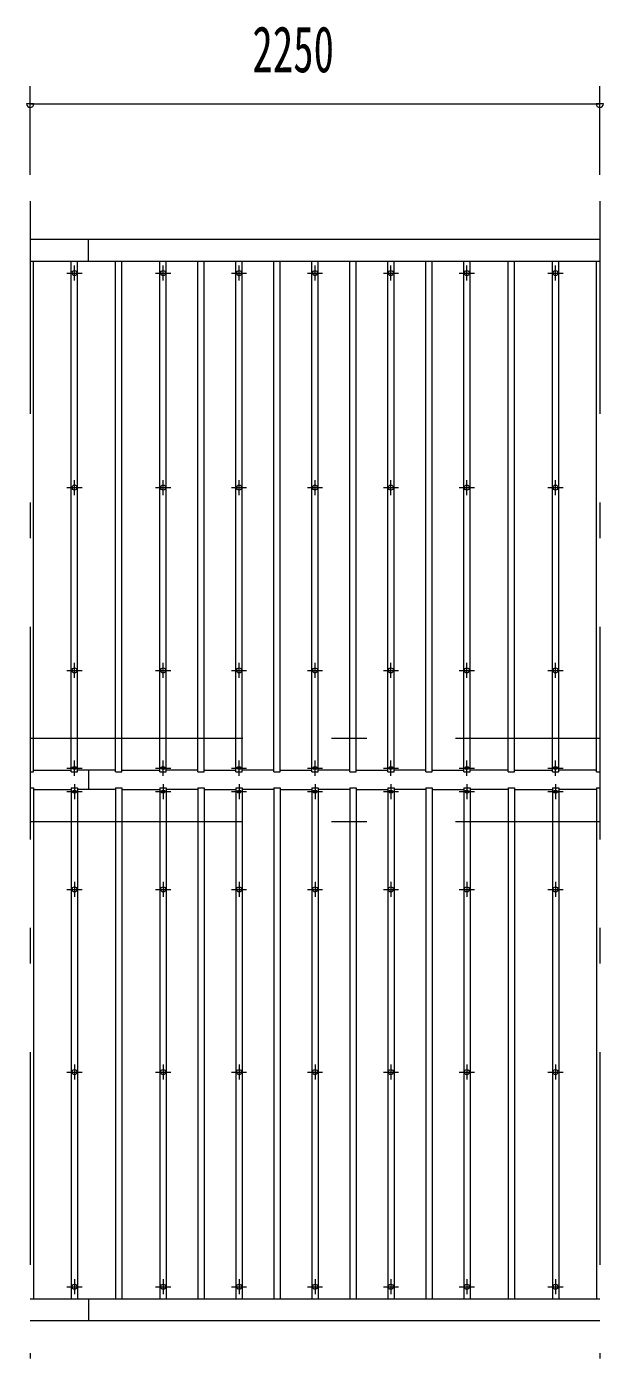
# Model space of a CAD drawing. Units: millimetres, scale not verified. Extents: x -31531 to 31536, y -14700 to 14700.
# Drawn here: x -19300 to -17022, y 8173 to 13433 of the extents above; entities that cross this region are included whole.
import ezdxf
from ezdxf.enums import TextEntityAlignment as Align

# ---------------------------------------------------------------- set-up
doc = ezdxf.new("R2010")
doc.units = ezdxf.units.MM
doc.header["$LTSCALE"] = 70
doc.linetypes.add('USER3', pattern=[24, 12, -5, 2, -5])
for name, color, linetype, lineweight in [('0-2_1-07BOLD', 7, 'Continuous', 18), ('0-3_1-27CENTER', 3, 'USER3', 18), ('0-4_1-47THIN', 4, 'Continuous', 18), ('0-5_1-57DIM', 3, 'Continuous', 18)]:
    doc.layers.add(name, color=color, linetype=linetype, lineweight=lineweight)
doc.styles.add('ＭＳ ゴシック', font='')
doc.styles.get('ＭＳ ゴシック').set_extended_font_data('MS Gothic')

msp = doc.modelspace()

# ---------------------------------------------------------------- linework, layer by layer
at = {"layer": '0-2_1-07BOLD'}
for p, q in [((-19285.52, 12592.54), (-17035.51, 12592.54)), ((-19055.51, 12506.79), (-19055.51, 12592.54)), ((-19285.52, 12506.79), (-17035.51, 12506.79)), ((-19055.51, 10495.58), (-19055.51, 10419.51)), ((-19285.52, 8408.29), (-17035.51, 8408.29)), ((-19055.51, 8408.29), (-19055.51, 8322.54)), ((-19285.52, 8322.54), (-17035.51, 8322.54))]:
    msp.add_line(p, q, dxfattribs=at)
for centre in [(-19110.51, 12459.37), (-18760.51, 12459.37), (-18460.52, 12459.37), (-18160.51, 12459.37), (-17860.52, 12459.37), (-17560.51, 12459.37), (-17210.51, 12459.37), (-19110.51, 11611.7), (-18760.51, 11611.71), (-18460.52, 11611.71), (-18160.51, 11611.71), (-17860.52, 11611.71), (-17560.51, 11611.71), (-17210.51, 11611.7), (-19110.51, 10890.04), (-18760.51, 10890.05), (-18460.52, 10890.05), (-18160.51, 10890.05), (-17860.52, 10890.05), (-17560.51, 10890.05), (-17210.51, 10890.04), (-19110.51, 10025.04), (-18760.51, 10025.04), (-18460.51, 10025.04), (-18160.51, 10025.04), (-17860.52, 10025.04), (-17560.51, 10025.04), (-17210.51, 10025.04), (-19110.51, 9303.38), (-18760.51, 9303.38), (-18460.51, 9303.38), (-18160.51, 9303.38), (-17860.52, 9303.38), (-17560.51, 9303.38), (-17210.51, 9303.38), (-19110.51, 8455.72), (-18760.51, 8455.72), (-18460.51, 8455.72), (-18160.51, 8455.72), (-17860.52, 8455.72), (-17560.51, 8455.72), (-17210.51, 8455.72)]:
    msp.add_circle(centre, 10, dxfattribs=at)
for centre, start, end in [((-19110.51, 10493.51), 46.3961, 133.6039), ((-19110.51, 10514.51), 226.39838, 313.60162), ((-18760.51, 10493.51), 46.3961, 133.6039), ((-18760.51, 10514.51), 226.39838, 313.60162), ((-18460.52, 10493.51), 46.3961, 133.6039), ((-18460.52, 10514.51), 226.39838, 313.60162), ((-18160.51, 10493.51), 46.3961, 133.6039), ((-18160.51, 10514.51), 226.39838, 313.60162), ((-17860.52, 10493.51), 46.3961, 133.6039), ((-17860.52, 10514.51), 226.39838, 313.60162), ((-17560.51, 10493.51), 46.3961, 133.6039), ((-17560.51, 10514.51), 226.39838, 313.60162), ((-17210.51, 10493.51), 46.3961, 133.6039), ((-17210.51, 10514.51), 226.39838, 313.60162), ((-19110.51, 10400.57), 46.39838, 133.60162), ((-18760.51, 10400.58), 46.39838, 133.60162), ((-18460.51, 10400.58), 46.39838, 133.60162), ((-18160.51, 10400.58), 46.39838, 133.60162), ((-17860.52, 10400.58), 46.39838, 133.60162), ((-17560.51, 10400.58), 46.39838, 133.60162), ((-17210.51, 10400.57), 46.39838, 133.60162), ((-19110.51, 10421.57), 226.3961, 313.6039), ((-18760.51, 10421.58), 226.3961, 313.6039), ((-18460.51, 10421.58), 226.3961, 313.6039), ((-18160.51, 10421.58), 226.3961, 313.6039), ((-17860.52, 10421.58), 226.3961, 313.6039), ((-17560.51, 10421.58), 226.3961, 313.6039), ((-17210.51, 10421.57), 226.3961, 313.6039)]:
    msp.add_arc(centre, 14.5, start, end, dxfattribs=at)
at = {"layer": '0-3_1-27CENTER'}
for p, q in [((-19285.52, 12742.55), (-19285.52, 8172.54)), ((-17035.51, 12742.55), (-17035.51, 8172.54)), ((-19110.51, 12429.36), (-19110.51, 12489.37)), ((-18760.51, 12429.37), (-18760.51, 12489.37)), ((-18460.52, 12429.37), (-18460.52, 12489.37)), ((-18160.51, 12429.37), (-18160.51, 12489.37)), ((-17860.52, 12429.37), (-17860.52, 12489.37)), ((-17560.51, 12429.37), (-17560.51, 12489.37)), ((-17210.51, 12429.36), (-17210.51, 12489.37)), ((-19140.51, 12459.37), (-19080.51, 12459.37)), ((-18790.52, 12459.37), (-18730.52, 12459.37)), ((-18490.52, 12459.37), (-18430.52, 12459.37)), ((-18190.52, 12459.37), (-18130.51, 12459.37)), ((-17890.52, 12459.37), (-17830.51, 12459.37)), ((-17590.52, 12459.37), (-17530.52, 12459.37)), ((-17240.52, 12459.37), (-17180.51, 12459.37)), ((-19110.51, 11581.71), (-19110.51, 11641.71)), ((-18760.51, 11581.71), (-18760.51, 11641.71)), ((-18460.52, 11581.71), (-18460.52, 11641.71)), ((-18160.51, 11581.71), (-18160.51, 11641.71)), ((-17860.52, 11581.71), (-17860.52, 11641.71)), ((-17560.51, 11581.71), (-17560.51, 11641.71)), ((-17210.51, 11581.71), (-17210.51, 11641.71)), ((-19140.51, 11611.7), (-19080.51, 11611.7)), ((-18790.52, 11611.71), (-18730.52, 11611.71)), ((-18490.52, 11611.71), (-18430.52, 11611.71)), ((-18190.52, 11611.71), (-18130.51, 11611.71)), ((-17890.52, 11611.71), (-17830.51, 11611.71)), ((-17590.52, 11611.71), (-17530.52, 11611.71)), ((-17240.52, 11611.7), (-17180.51, 11611.7)), ((-19140.51, 10890.04), (-19080.51, 10890.04)), ((-19110.51, 10860.04), (-19110.51, 10920.04)), ((-18790.52, 10890.05), (-18730.52, 10890.05)), ((-18760.51, 10860.05), (-18760.51, 10920.05)), ((-18490.52, 10890.05), (-18430.52, 10890.05)), ((-18460.52, 10860.05), (-18460.52, 10920.05)), ((-18190.52, 10890.05), (-18130.51, 10890.05)), ((-18160.51, 10860.05), (-18160.51, 10920.05)), ((-17890.52, 10890.05), (-17830.51, 10890.05)), ((-17860.52, 10860.05), (-17860.52, 10920.05)), ((-17590.52, 10890.05), (-17530.52, 10890.05)), ((-17560.51, 10860.05), (-17560.51, 10920.05)), ((-17240.52, 10890.04), (-17180.51, 10890.04)), ((-17210.51, 10860.04), (-17210.51, 10920.04)), ((-19285.52, 10622.54), (-17035.51, 10622.54)), ((-19110.51, 10474.01), (-19110.51, 10534.01)), ((-18760.51, 10474.02), (-18760.51, 10534.02)), ((-18460.52, 10474.02), (-18460.52, 10534.02)), ((-18160.51, 10474.02), (-18160.51, 10534.02)), ((-17860.52, 10474.02), (-17860.52, 10534.02)), ((-17560.51, 10474.02), (-17560.51, 10534.02)), ((-17210.51, 10474.01), (-17210.51, 10534.01)), ((-19140.51, 10504.01), (-19080.51, 10504.01)), ((-18790.52, 10504.02), (-18730.52, 10504.02)), ((-18490.52, 10504.02), (-18430.52, 10504.02)), ((-18190.52, 10504.02), (-18130.51, 10504.02)), ((-17890.52, 10504.02), (-17830.51, 10504.02)), ((-17590.52, 10504.02), (-17530.52, 10504.02)), ((-17240.52, 10504.01), (-17180.51, 10504.01)), ((-19110.51, 10441.07), (-19110.51, 10381.06)), ((-18760.51, 10441.07), (-18760.51, 10381.07)), ((-18460.51, 10441.07), (-18460.51, 10381.07)), ((-18160.51, 10441.07), (-18160.51, 10381.07)), ((-17860.52, 10441.07), (-17860.52, 10381.07)), ((-17560.51, 10441.07), (-17560.51, 10381.07)), ((-17210.51, 10441.07), (-17210.51, 10381.06)), ((-19140.51, 10411.07), (-19080.51, 10411.07)), ((-18790.52, 10411.07), (-18730.52, 10411.07)), ((-18490.52, 10411.07), (-18430.52, 10411.07)), ((-18190.52, 10411.07), (-18130.51, 10411.07)), ((-17890.52, 10411.07), (-17830.51, 10411.07)), ((-17590.52, 10411.07), (-17530.52, 10411.07)), ((-17240.52, 10411.07), (-17180.51, 10411.07)), ((-19285.52, 10292.54), (-17035.51, 10292.54)), ((-19110.51, 10055.03), (-19110.51, 9995.04)), ((-18760.51, 10055.04), (-18760.51, 9995.04)), ((-18460.51, 10055.04), (-18460.51, 9995.04)), ((-18160.51, 10055.04), (-18160.51, 9995.04)), ((-17860.52, 10055.04), (-17860.52, 9995.04)), ((-17560.51, 10055.04), (-17560.51, 9995.04)), ((-17210.51, 10055.03), (-17210.51, 9995.04)), ((-19140.51, 10025.04), (-19080.51, 10025.04)), ((-18790.52, 10025.04), (-18730.52, 10025.04)), ((-18490.52, 10025.04), (-18430.52, 10025.04)), ((-18190.52, 10025.04), (-18130.51, 10025.04)), ((-17890.52, 10025.04), (-17830.51, 10025.04)), ((-17590.52, 10025.04), (-17530.52, 10025.04)), ((-17240.52, 10025.04), (-17180.51, 10025.04)), ((-19110.51, 9333.38), (-19110.51, 9273.37)), ((-18760.51, 9333.38), (-18760.51, 9273.38)), ((-18460.51, 9333.38), (-18460.51, 9273.38)), ((-18160.51, 9333.38), (-18160.51, 9273.38)), ((-17860.52, 9333.38), (-17860.52, 9273.38)), ((-17560.51, 9333.38), (-17560.51, 9273.38)), ((-17210.51, 9333.38), (-17210.51, 9273.37)), ((-19140.51, 9303.38), (-19080.51, 9303.38)), ((-18790.52, 9303.38), (-18730.52, 9303.38)), ((-18490.52, 9303.38), (-18430.52, 9303.38)), ((-18190.52, 9303.38), (-18130.51, 9303.38)), ((-17890.52, 9303.38), (-17830.51, 9303.38)), ((-17590.52, 9303.38), (-17530.52, 9303.38)), ((-17240.52, 9303.38), (-17180.51, 9303.38)), ((-19110.51, 8485.71), (-19110.51, 8425.72)), ((-18760.51, 8485.72), (-18760.51, 8425.72)), ((-18460.51, 8485.72), (-18460.51, 8425.72)), ((-18160.51, 8485.72), (-18160.51, 8425.72)), ((-17860.52, 8485.72), (-17860.52, 8425.72)), ((-17560.51, 8485.72), (-17560.51, 8425.72)), ((-17210.51, 8485.71), (-17210.51, 8425.72)), ((-19140.51, 8455.72), (-19080.51, 8455.72)), ((-18790.52, 8455.72), (-18730.52, 8455.72)), ((-18490.52, 8455.72), (-18430.52, 8455.72)), ((-18190.52, 8455.72), (-18130.51, 8455.72)), ((-17890.52, 8455.72), (-17830.51, 8455.72)), ((-17590.52, 8455.72), (-17530.52, 8455.72)), ((-17240.52, 8455.72), (-17180.51, 8455.72))]:
    msp.add_line(p, q, dxfattribs=at)
at = {"layer": '0-4_1-47THIN'}
for p, q in [((-19273.01, 10489.54), (-19273.01, 12506.79)), ((-19123.01, 10489.54), (-19123.01, 12506.79)), ((-19098.01, 10489.54), (-19098.01, 12506.79)), ((-18948.01, 10489.54), (-18948.01, 12506.79)), ((-18948.01, 10489.55), (-18948.01, 12506.79)), ((-18923.01, 10489.54), (-18923.01, 12506.79)), ((-18773.02, 10489.55), (-18773.02, 12506.79)), ((-18748.01, 10489.55), (-18748.01, 12506.79)), ((-18623.01, 10489.55), (-18623.01, 12506.79)), ((-18598.01, 10489.55), (-18598.01, 12506.79)), ((-18473.02, 10489.55), (-18473.02, 12506.79)), ((-18323.01, 10489.55), (-18323.01, 12506.79)), ((-18173.01, 10489.55), (-18173.01, 12506.79)), ((-18148.01, 10489.55), (-18148.01, 12506.79)), ((-18023.02, 10489.55), (-18023.01, 12506.79)), ((-17873.01, 10489.55), (-17873.01, 12506.79)), ((-17848.02, 10489.55), (-17848.02, 12506.79)), ((-17723.02, 10489.55), (-17723.02, 12506.79)), ((-17573.02, 10489.55), (-17573.02, 12506.79)), ((-17548.02, 10489.55), (-17548.02, 12506.79)), ((-17398.02, 10489.54), (-17398.02, 12506.79)), ((-17373.02, 10489.55), (-17373.02, 12506.79)), ((-17373.01, 10489.54), (-17373.01, 12506.79)), ((-17223.02, 10489.54), (-17223.02, 12506.79)), ((-17198.01, 10489.54), (-17198.01, 12506.79)), ((-17048.02, 10489.54), (-17048.02, 12506.79)), ((-19285.52, 10489.54), (-19273.01, 10489.54)), ((-19273.01, 10495.58), (-19123.02, 10495.58)), ((-19123.01, 10489.54), (-19098.01, 10489.54)), ((-18948.01, 10495.58), (-19098.01, 10495.58)), ((-18948.01, 10489.54), (-18923.01, 10489.54)), ((-18923.01, 10495.58), (-18773.01, 10495.58)), ((-18923.01, 10495.58), (-18773.02, 10495.58)), ((-18773.02, 10489.55), (-18748.01, 10489.55)), ((-18623.01, 10495.58), (-18748.01, 10495.58)), ((-18623.01, 10489.55), (-18598.01, 10489.55)), ((-18598.01, 10495.58), (-18473.02, 10495.58)), ((-18323.01, 10495.58), (-18448.01, 10495.58)), ((-18298.01, 10495.58), (-18173.01, 10495.58)), ((-18173.01, 10489.55), (-18148.01, 10489.55)), ((-18023.02, 10495.58), (-18148.01, 10495.58)), ((-17998.02, 10495.58), (-17873.01, 10495.58)), ((-17873.01, 10489.55), (-17848.02, 10489.55)), ((-17723.02, 10495.58), (-17848.02, 10495.58)), ((-17698.02, 10495.58), (-17573.02, 10495.58)), ((-17573.02, 10489.55), (-17548.02, 10489.55)), ((-17398.02, 10495.58), (-17548.02, 10495.58)), ((-17398.02, 10495.58), (-17548.02, 10495.58)), ((-17398.02, 10489.55), (-17373.02, 10489.55)), ((-17398.02, 10489.54), (-17373.01, 10489.54)), ((-17373.01, 10495.58), (-17223.02, 10495.58)), ((-17223.02, 10489.54), (-17198.01, 10489.54)), ((-17048.01, 10495.58), (-17198.01, 10495.58)), ((-17048.02, 10489.54), (-17035.51, 10489.54)), ((-19285.52, 10425.54), (-19273.01, 10425.54)), ((-19273.01, 10425.54), (-19273.01, 8408.29)), ((-19273.01, 10419.5), (-19123.02, 10419.5)), ((-19123.01, 10425.54), (-19123.01, 8408.29)), ((-18948.01, 10419.5), (-19098.01, 10419.5)), ((-18948.01, 10425.54), (-18948.01, 8408.29)), ((-18948.01, 10425.54), (-18923.01, 10425.54)), ((-18948.01, 10425.54), (-18948.01, 8408.3)), ((-18923.01, 10425.54), (-18923.01, 8408.3)), ((-18923.01, 10419.51), (-18773.02, 10419.51)), ((-18923.01, 10419.5), (-18773.01, 10419.5)), ((-18773.02, 10425.54), (-18748.01, 10425.54)), ((-18773.02, 10425.54), (-18773.02, 8408.3)), ((-18748.01, 10425.54), (-18748.01, 8408.3)), ((-18623.01, 10419.51), (-18748.01, 10419.51)), ((-18623.01, 10425.54), (-18598.01, 10425.54)), ((-18623.01, 10425.54), (-18623.01, 8408.3)), ((-18598.01, 10425.54), (-18598.01, 8408.3)), ((-18598.01, 10419.51), (-18473.02, 10419.51)), ((-18473.02, 10425.54), (-18448.01, 10425.54)), ((-18473.02, 10425.54), (-18473.02, 8408.3)), ((-18448.01, 10425.54), (-18448.01, 8408.3)), ((-18323.01, 10419.51), (-18448.01, 10419.51)), ((-18323.01, 10425.54), (-18298.01, 10425.54)), ((-18323.01, 10425.54), (-18323.01, 8408.3)), ((-18298.01, 10425.54), (-18298.01, 8408.3)), ((-18298.01, 10419.51), (-18173.01, 10419.51)), ((-18173.01, 10425.54), (-18148.01, 10425.54)), ((-18173.01, 10425.54), (-18173.01, 8408.3)), ((-18148.01, 10425.54), (-18148.01, 8408.3)), ((-18023.02, 10419.51), (-18148.01, 10419.51)), ((-18023.02, 10425.54), (-17998.02, 10425.54)), ((-18023.02, 10425.54), (-18023.01, 8408.3)), ((-17998.02, 10425.54), (-17998.01, 8408.3)), ((-17998.02, 10419.51), (-17873.01, 10419.51)), ((-17873.01, 10425.54), (-17848.02, 10425.54)), ((-17873.01, 10425.54), (-17873.01, 8408.3)), ((-17848.02, 10425.54), (-17848.02, 8408.3)), ((-17723.02, 10419.51), (-17848.02, 10419.51)), ((-17723.02, 10425.54), (-17698.02, 10425.54)), ((-17723.02, 10425.54), (-17723.02, 8408.3)), ((-17698.02, 10425.54), (-17698.02, 8408.3)), ((-17698.02, 10419.51), (-17573.02, 10419.51)), ((-17573.02, 10425.54), (-17548.02, 10425.54)), ((-17573.02, 10425.54), (-17573.02, 8408.3)), ((-17548.02, 10425.54), (-17548.02, 8408.3)), ((-17398.02, 10419.51), (-17548.02, 10419.51)), ((-17398.02, 10419.5), (-17548.02, 10419.5)), ((-17398.02, 10425.54), (-17398.02, 8408.29)), ((-17398.02, 10425.54), (-17373.02, 10425.54)), ((-17373.02, 10425.54), (-17373.02, 8408.3)), ((-17373.01, 10419.5), (-17223.02, 10419.5)), ((-17223.02, 10425.54), (-17223.02, 8408.29)), ((-17048.01, 10419.5), (-17198.01, 10419.5)), ((-17048.02, 10425.54), (-17048.02, 8408.29)), ((-17048.02, 10425.54), (-17035.51, 10425.54))]:
    msp.add_line(p, q, dxfattribs=at)
for points in [[(-18948.01, 10489.55), (-18923.01, 10489.55), (-18923.01, 12506.79)], [(-18473.02, 10489.55), (-18448.01, 10489.55), (-18448.01, 12506.79)], [(-18323.01, 10489.55), (-18298.01, 10489.55), (-18298.01, 12506.79)], [(-18023.02, 10489.55), (-17998.02, 10489.55), (-17998.02, 12506.79)], [(-17723.02, 10489.55), (-17698.02, 10489.55), (-17698.02, 12506.79)], [(-19123.01, 10425.54), (-19098.01, 10425.54), (-19098.01, 8408.29)], [(-18948.01, 10425.54), (-18923.01, 10425.54), (-18923.01, 8408.29)], [(-17398.02, 10425.54), (-17373.01, 10425.54), (-17373.01, 8408.29)], [(-17223.02, 10425.54), (-17198.01, 10425.54), (-17198.01, 8408.29)]]:
    msp.add_lwpolyline(points, dxfattribs=at)
at = {"layer": '0-5_1-57DIM'}
for p, q in [((-19285.52, 12847.54), (-19285.52, 13197.53)), ((-17035.51, 12847.54), (-17035.51, 13197.53)), ((-19271.52, 13127.54), (-19299.52, 13127.54)), ((-19285.52, 13127.54), (-17035.51, 13127.54)), ((-17021.51, 13127.54), (-17049.51, 13127.54))]:
    msp.add_line(p, q, dxfattribs=at)
for centre in [(-19285.52, 13127.54), (-17035.51, 13127.54)]:
    msp.add_arc(centre, 14, 180, 0, dxfattribs=at)

# ---------------------------------------------------------------- texts
at = {"layer": '0-5_1-57DIM', "color": 7, "style": 'ＭＳ ゴシック', "width": 0.65}
msp.add_text('2250', height=182.3, dxfattribs=at).set_placement((-18407.87, 13197.53), align=Align.BOTTOM_LEFT)

doc.saveas('drawing.dxf')
